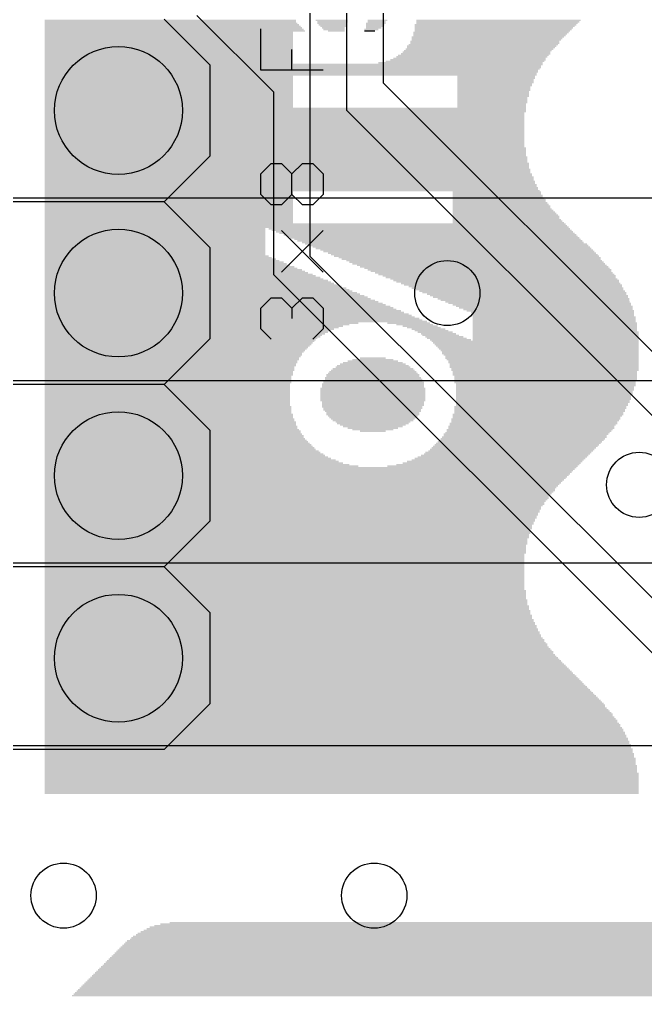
# Model space of a CAD drawing. Extents: x -40.8 to 40.8, y -42.1 to 43.9.
# Drawn here: x -32.36 to -23.66, y -13.58 to 0 of the extents above; entities that cross this region are included whole.
import ezdxf

# ---------------------------------------------------------------- set-up
doc = ezdxf.new("R2010")
doc.units = 0
for name, color, linetype in [('1', 22, 'CONTINUOUS'), ('16', 5, 'CONTINUOUS'), ('17', 82, 'CONTINUOUS'), ('18', 82, 'CONTINUOUS'), ('200', 2, 'CONTINUOUS'), ('21', 2, 'CONTINUOUS'), ('27', 253, 'CONTINUOUS')]:
    doc.layers.add(name, color=color, linetype=linetype)

# ---------------------------------------------------------------- blocks, each defined once
blk = doc.blocks.new('ROUNDP')
blk.add_circle((0, 0), 0.5)
blk = doc.blocks.new('RECT')
blk.add_solid([(-0.5, -0.5), (0.5, -0.5), (-0.5, 0.5), (0.5, 0.5)])
blk = doc.blocks.new('ROUNDV')
blk.add_circle((0, 0), 0.5)

msp = doc.modelspace()

# ---------------------------------------------------------------- linework, layer by layer
at = {"layer": '1'}
for p, q in [((-27.305, -0.889), (-27.305, 5.08)), ((-27.813, -1.27), (-27.813, 3.048)), ((-28.321, -3.302), (-28.321, 1.016)), ((-28.829, -1.016), (-29.8958, 0.0508)), ((-27.305, -0.889), (-4.29, -23.904)), ((-28.829, -3.556), (-28.829, -1.016)), ((-27.813, -1.27), (-4.679, -24.404)), ((-5.719, -25.904), (-28.321, -3.302)), ((-5.981, -26.404), (-28.829, -3.556))]:
    msp.add_line(p, q, dxfattribs=at)
at = {"layer": '16'}
for p, q in [((-21.5138, -2.4892), (-34.16, -2.4892)), ((-20.1168, -5.0292), (-34.16, -5.0292)), ((-18.5928, -7.5692), (-34.16, -7.5692)), ((-16.9418, -10.1092), (-34.16, -10.1092))]:
    msp.add_line(p, q, dxfattribs=at)
at = {"layer": '21'}
for p, q in [((-30.353, 0), (-29.718, -0.635)), ((-29.718, -0.635), (-29.718, -1.905)), ((-29.718, -1.905), (-30.353, -2.54)), ((-30.353, -2.54), (-36.703, -2.54)), ((-30.353, -2.54), (-29.718, -3.175)), ((-29.718, -3.175), (-29.718, -4.445)), ((-29.718, -4.445), (-30.353, -5.08)), ((-30.353, -5.08), (-36.703, -5.08)), ((-30.353, -5.08), (-29.718, -5.715)), ((-29.718, -5.715), (-29.718, -6.985)), ((-29.718, -6.985), (-30.353, -7.62)), ((-30.353, -7.62), (-36.703, -7.62)), ((-30.353, -7.62), (-29.718, -8.255)), ((-29.718, -8.255), (-29.718, -9.525)), ((-29.718, -9.525), (-30.353, -10.16)), ((-30.353, -10.16), (-36.703, -10.16))]:
    msp.add_line(p, q, dxfattribs=at)
at = {"layer": '27'}
for p, q in [((-29.0075, -0.7109), (-29.0075, -0.1347)), ((-28.5754, -0.7109), (-28.5754, -0.4228)), ((-28.1432, -0.7109), (-29.0075, -0.7109)), ((-29.0075, -2.1498), (-28.8635, -2.0057)), ((-28.8635, -2.0057), (-28.7194, -2.0057)), ((-28.7194, -2.0057), (-28.5754, -2.1498)), ((-28.5754, -2.1498), (-28.4313, -2.0057)), ((-28.4313, -2.0057), (-28.2873, -2.0057)), ((-28.2873, -2.0057), (-28.1432, -2.1498)), ((-29.0075, -2.4379), (-29.0075, -2.1498)), ((-28.5754, -2.4379), (-28.5754, -2.1498)), ((-28.1432, -2.1498), (-28.1432, -2.4379)), ((-28.8635, -2.582), (-29.0075, -2.4379)), ((-28.5754, -2.4379), (-28.7194, -2.582)), ((-28.4313, -2.582), (-28.5754, -2.4379)), ((-28.1432, -2.4379), (-28.2873, -2.582)), ((-28.7194, -2.582), (-28.8635, -2.582)), ((-28.2873, -2.582), (-28.4313, -2.582)), ((-28.7194, -3.5175), (-28.1432, -2.9413)), ((-28.1432, -3.5175), (-28.7194, -2.9413)), ((-29.0075, -4.0208), (-28.8635, -3.8768)), ((-28.8635, -3.8768), (-28.7194, -3.8768)), ((-28.7194, -3.8768), (-28.5754, -4.0208)), ((-28.5754, -4.0208), (-28.4313, -3.8768)), ((-28.4313, -3.8768), (-28.2873, -3.8768)), ((-28.2873, -3.8768), (-28.1432, -4.0208)), ((-29.0075, -4.3089), (-29.0075, -4.0208)), ((-28.5754, -4.0208), (-28.5754, -4.1649)), ((-28.1432, -4.0208), (-28.1432, -4.3089)), ((-28.8635, -4.453), (-29.0075, -4.3089)), ((-28.1432, -4.3089), (-28.2873, -4.453))]:
    msp.add_line(p, q, dxfattribs=at)

# ---------------------------------------------------------------- block references
at = {"layer": '17', "xscale": 1.778, "yscale": 1.778, "rotation": 270}
for p in [(-30.988, -1.27), (-30.988, -1.27), (-30.988, -3.81), (-30.988, -3.81), (-30.988, -6.35), (-30.988, -6.35), (-30.988, -8.89), (-30.988, -8.89)]:
    msp.add_blockref('ROUNDP', p, dxfattribs=at)
at = {"layer": '18', "xscale": 0.9064, "yscale": 0.9064}
for p in [(-26.416, -3.81), (-26.416, -3.81), (-23.749, -6.477), (-23.749, -6.477), (-31.75, -12.192), (-31.75, -12.192), (-27.432, -12.192), (-27.432, -12.192)]:
    msp.add_blockref('ROUNDV', p, dxfattribs=at)
at = {"layer": '200', "yscale": 0.0212}
for p, xscale in [((-30.2667, -0.0148), 3.493), ((-30.2667, -0.0359), 3.493), ((-30.2561, -0.0571), 3.5142), ((-30.2455, -0.0783), 3.5354), ((-30.235, -0.0994), 3.5565), ((-30.2244, -0.1206), 3.5777), ((-30.2138, -0.1418), 3.5989), ((-28.0227, -0.0148), 0.4446), ((-28.0121, -0.0359), 0.4234), ((-28.0227, -0.0571), 0.4022), ((-28.0121, -0.0783), 0.381), ((-28.0016, -0.0994), 0.3599), ((-28.0015, -0.1206), 0.3176), ((-27.9909, -0.1418), 0.2964), ((-27.4723, -0.1418), 0.1905), ((-27.4088, -0.0571), 0.2753), ((-27.4194, -0.0783), 0.2541), ((-27.43, -0.0994), 0.2329), ((-27.4406, -0.1206), 0.2117), ((-27.3876, -0.0148), 0.2752), ((-27.3982, -0.0359), 0.2541), ((-25.7681, -0.1206), 2.2017), ((-25.7787, -0.1418), 2.1805), ((-25.7469, -0.0783), 2.244), ((-25.7575, -0.0994), 2.2228), ((-25.7046, -0.0148), 2.2863), ((-25.7152, -0.0359), 2.2651), ((-25.7257, -0.0571), 2.244), ((-30.2032, -0.163), 3.62), ((-30.2879, -0.1841), 3.4507), ((-30.2879, -0.2053), 3.4507), ((-30.2879, -0.2265), 3.4507), ((-30.2879, -0.2476), 3.4507), ((-30.2879, -0.2688), 3.4507), ((-27.9592, -0.163), 0.2329), ((-27.4934, -0.163), 0.1482), ((-25.8528, -0.2476), 2.117), ((-25.8634, -0.2688), 2.0959), ((-25.8104, -0.1841), 2.1594), ((-25.821, -0.2053), 2.1382), ((-25.8316, -0.2265), 2.117), ((-25.7893, -0.163), 2.1593), ((-30.2879, -0.29), 3.4507), ((-30.2879, -0.3111), 3.4507), ((-30.2879, -0.3323), 3.4507), ((-30.2879, -0.3535), 3.4507), ((-30.2879, -0.3747), 3.4507), ((-30.2879, -0.3958), 3.4507), ((-30.2879, -0.417), 3.4507), ((-25.9692, -0.417), 2.0535), ((-25.9375, -0.3747), 2.0747), ((-25.9481, -0.3958), 2.0535), ((-25.9163, -0.3535), 2.0747), ((-25.8951, -0.3111), 2.0746), ((-25.8951, -0.3323), 2.0746), ((-25.874, -0.29), 2.0747), ((-30.2879, -0.4382), 3.4507), ((-30.2879, -0.4593), 3.4507), ((-30.2879, -0.4805), 3.4507), ((-30.2879, -0.5017), 3.4507), ((-30.2879, -0.5228), 3.4507), ((-30.2879, -0.544), 3.4507), ((-26.1068, -0.544), 2.117), ((-26.0751, -0.5228), 2.0959), ((-26.0539, -0.5017), 2.0958), ((-26.0221, -0.4805), 2.0746), ((-26.0115, -0.4593), 2.0535), ((-25.9904, -0.4382), 2.0535), ((-30.2879, -0.5652), 3.4507), ((-30.2879, -0.5864), 3.4507), ((-30.2879, -0.6075), 3.4507), ((-28.5519, -0.6287), 6.9226), ((-28.5625, -0.6499), 6.9014), ((-28.5625, -0.671), 6.9014), ((-26.2338, -0.6075), 2.2864), ((-26.1703, -0.5864), 2.2016), ((-26.128, -0.5652), 2.1593), ((-28.5731, -0.6922), 6.8802), ((-28.5837, -0.7134), 6.8591), ((-28.5837, -0.7345), 6.8591), ((-28.5943, -0.7557), 6.8379), ((-28.5943, -0.7769), 6.8379), ((-30.2879, -0.7981), 3.4507), ((-30.2879, -0.8192), 3.4507), ((-25.7364, -0.7981), 1.0797), ((-25.7364, -0.8192), 1.0797), ((-30.2879, -0.8404), 3.4507), ((-30.2879, -0.8616), 3.4507), ((-30.2879, -0.8827), 3.4507), ((-30.2879, -0.9039), 3.4507), ((-30.2879, -0.9251), 3.4507), ((-30.2879, -0.9462), 3.4507), ((-25.747, -0.8404), 1.0585), ((-25.747, -0.8616), 1.0585), ((-25.747, -0.8827), 1.0585), ((-25.7575, -0.9039), 1.0374), ((-25.7575, -0.9251), 1.0374), ((-25.7681, -0.9462), 1.0162), ((-30.2879, -0.9674), 3.4507), ((-30.2879, -0.9886), 3.4507), ((-30.2879, -1.0098), 3.4507), ((-30.2879, -1.0309), 3.4507), ((-30.2879, -1.0521), 3.4507), ((-30.2879, -1.0733), 3.4507), ((-30.2879, -1.0944), 3.4507), ((-25.7893, -1.0944), 0.9739), ((-25.7681, -0.9674), 1.0162), ((-25.7681, -0.9886), 1.0162), ((-25.7787, -1.0098), 0.995), ((-25.7787, -1.0309), 0.995), ((-25.7787, -1.0521), 0.995), ((-25.7787, -1.0733), 0.995), ((-30.2879, -1.1156), 3.4507), ((-30.2879, -1.1368), 3.4507), ((-30.2879, -1.158), 3.4507), ((-30.2879, -1.1791), 3.4507), ((-30.2879, -1.2003), 3.4507), ((-30.2879, -1.2215), 3.4507), ((-25.7893, -1.1156), 0.9739), ((-25.7893, -1.1368), 0.9739), ((-25.7893, -1.158), 0.9739), ((-25.7999, -1.1791), 0.9527), ((-25.7999, -1.2003), 0.9527), ((-25.7999, -1.2215), 0.9527), ((-28.6684, -1.2426), 6.6897), ((-28.6684, -1.2638), 6.6897), ((-28.6684, -1.285), 6.6897), ((-28.679, -1.3061), 6.6685), ((-28.679, -1.3273), 6.6685), ((-28.679, -1.3485), 6.6685), ((-28.679, -1.3697), 6.6685), ((-28.679, -1.3908), 6.6685), ((-28.679, -1.412), 6.6685), ((-28.679, -1.4332), 6.6685), ((-28.679, -1.4543), 6.6685), ((-28.679, -1.4755), 6.6685), ((-28.679, -1.4967), 6.6685), ((-28.679, -1.5178), 6.6685), ((-28.679, -1.539), 6.6685), ((-28.679, -1.5602), 6.6685), ((-28.679, -1.5814), 6.6685), ((-28.679, -1.6025), 6.6685), ((-28.679, -1.6237), 6.6685), ((-28.679, -1.6449), 6.6685), ((-28.679, -1.666), 6.6685), ((-28.679, -1.6872), 6.6685), ((-28.679, -1.7084), 6.6685), ((-28.679, -1.7295), 6.6685), ((-28.679, -1.7507), 6.6685), ((-28.679, -1.7719), 6.6685), ((-28.6684, -1.793), 6.6897), ((-28.6684, -1.8142), 6.6897), ((-28.6684, -1.8354), 6.6897), ((-28.6684, -1.8566), 6.6897), ((-28.6684, -1.8777), 6.6897), ((-28.6684, -1.8989), 6.6897), ((-28.6578, -1.9201), 6.7109), ((-28.6578, -1.9412), 6.7109), ((-28.6578, -1.9624), 6.7109), ((-28.6578, -1.9836), 6.7109), ((-28.6472, -2.0047), 6.732), ((-28.6472, -2.0259), 6.732), ((-28.6472, -2.0471), 6.732), ((-28.6472, -2.0683), 6.732), ((-28.6366, -2.0894), 6.7532), ((-28.6366, -2.1106), 6.7532), ((-28.6366, -2.1318), 6.7532), ((-28.626, -2.1529), 6.7744), ((-28.626, -2.1741), 6.7744), ((-28.6155, -2.1953), 6.7955), ((-28.6155, -2.2165), 6.7955), ((-28.6155, -2.2376), 6.7955), ((-28.6049, -2.2588), 6.8167), ((-28.6049, -2.28), 6.8167), ((-28.5943, -2.3011), 6.8379), ((-28.5943, -2.3223), 6.8379), ((-28.5837, -2.3435), 6.8591), ((-28.5837, -2.3646), 6.8591), ((-28.5731, -2.3858), 6.8802), ((-30.2879, -2.407), 3.4507), ((-30.2879, -2.4282), 3.4507), ((-30.2879, -2.4493), 3.4507), ((-25.7258, -2.407), 1.2279), ((-25.7258, -2.4282), 1.2279), ((-25.7152, -2.4493), 1.2491), ((-30.2879, -2.4705), 3.4507), ((-30.2879, -2.4917), 3.4507), ((-30.2879, -2.5128), 3.4507), ((-30.2879, -2.534), 3.4507), ((-30.2879, -2.5552), 3.4507), ((-30.2879, -2.5763), 3.4507), ((-25.7152, -2.4705), 1.2491), ((-25.7046, -2.4917), 1.2702), ((-25.694, -2.5128), 1.2914), ((-25.694, -2.534), 1.2914), ((-25.6834, -2.5552), 1.3126), ((-25.6729, -2.5763), 1.3337), ((-30.2879, -2.5975), 3.4507), ((-30.2879, -2.6187), 3.4507), ((-30.2879, -2.6399), 3.4507), ((-30.2879, -2.661), 3.4507), ((-30.2879, -2.6822), 3.4507), ((-30.2879, -2.7034), 3.4507), ((-30.2879, -2.7245), 3.4507), ((-25.6517, -2.6399), 1.3761), ((-25.6623, -2.5975), 1.3549), ((-25.6623, -2.6187), 1.3549), ((-25.6305, -2.6822), 1.4184), ((-25.6199, -2.7034), 1.4396), ((-25.6093, -2.7245), 1.4608), ((-25.641, -2.661), 1.3973), ((-30.2879, -2.7457), 3.4507), ((-30.2879, -2.7669), 3.4507), ((-30.2879, -2.788), 3.4507), ((-30.2879, -2.8092), 3.4507), ((-30.2879, -2.8304), 3.4507), ((-28.3932, -2.8515), 7.2401), ((-25.5988, -2.7457), 1.4819), ((-25.5988, -2.7669), 1.4819), ((-25.5882, -2.788), 1.5031), ((-25.5776, -2.8092), 1.5243), ((-25.567, -2.8304), 1.5454), ((-28.3826, -2.8727), 7.2613), ((-28.372, -2.8939), 7.2825), ((-30.4784, -2.9151), 3.0696), ((-30.4784, -2.9362), 3.0696), ((-30.4784, -2.9574), 3.0696), ((-30.4784, -2.9786), 3.0696), ((-26.8054, -2.9151), 4.1916), ((-26.7736, -2.9362), 4.1705), ((-26.7313, -2.9574), 4.1282), ((-26.6996, -2.9786), 4.1069), ((-30.4784, -2.9997), 3.0696), ((-30.4784, -3.0209), 3.0696), ((-30.4784, -3.0421), 3.0696), ((-30.4784, -3.0632), 3.0696), ((-30.4784, -3.0844), 3.0696), ((-30.4784, -3.1056), 3.0696), ((-30.4784, -3.1268), 3.0696), ((-26.6572, -2.9997), 4.0646), ((-26.6255, -3.0209), 4.0435), ((-26.5938, -3.0421), 4.0223), ((-26.5514, -3.0632), 3.9799), ((-26.5196, -3.0844), 3.9588), ((-26.4773, -3.1056), 3.9165), ((-26.435, -3.1268), 3.9165), ((-30.4784, -3.1479), 3.0696), ((-30.4784, -3.1691), 3.0696), ((-30.4784, -3.1903), 3.0696), ((-30.4784, -3.2114), 3.0696), ((-30.4784, -3.2326), 3.0696), ((-30.4784, -3.2538), 3.0696), ((-26.4032, -3.1479), 3.8953), ((-26.3609, -3.1691), 3.8529), ((-26.3291, -3.1903), 3.8318), ((-26.2868, -3.2114), 3.7895), ((-26.255, -3.2326), 3.7682), ((-26.2127, -3.2538), 3.7259), ((-30.4784, -3.2749), 3.0696), ((-30.4572, -3.2961), 3.112), ((-30.4361, -3.3173), 3.1543), ((-30.4043, -3.3385), 3.2178), ((-30.3831, -3.3596), 3.2602), ((-30.3514, -3.3808), 3.3237), ((-30.3302, -3.402), 3.366), ((-26.1809, -3.2749), 3.7048), ((-26.1491, -3.2961), 3.6836), ((-26.1068, -3.3173), 3.6412), ((-26.0857, -3.3385), 3.5989), ((-26.0433, -3.3596), 3.5566), ((-26.0115, -3.3808), 3.5354), ((-25.9798, -3.402), 3.5142), ((-30.3091, -3.4231), 3.4083), ((-30.2773, -3.4443), 3.4719), ((-30.2561, -3.4655), 3.5142), ((-30.2244, -3.4866), 3.5777), ((-30.2032, -3.5078), 3.62), ((-30.182, -3.529), 3.6624), ((-25.9375, -3.4231), 3.4719), ((-25.9057, -3.4443), 3.4507), ((-25.8634, -3.4655), 3.4083), ((-25.8316, -3.4866), 3.3872), ((-25.8104, -3.5078), 3.3448), ((-25.7681, -3.529), 3.3025), ((-30.1502, -3.5502), 3.7259), ((-30.1291, -3.5713), 3.7682), ((-30.0974, -3.5925), 3.8317), ((-30.0762, -3.6137), 3.8741), ((-30.0444, -3.6348), 3.9376), ((-30.0233, -3.656), 3.9799), ((-25.7363, -3.5502), 3.2814), ((-25.694, -3.5713), 3.239), ((-25.6728, -3.5925), 3.1966), ((-25.6304, -3.6137), 3.1543), ((-25.5987, -3.6348), 3.1332), ((-25.5776, -3.656), 3.0909), ((-30.0021, -3.6772), 4.0223), ((-29.9703, -3.6983), 4.0858), ((-29.9492, -3.7195), 4.1281), ((-29.9174, -3.7407), 4.1916), ((-29.8962, -3.7619), 4.234), ((-29.8751, -3.783), 4.2763), ((-29.8433, -3.8042), 4.3398), ((-25.5352, -3.6772), 3.0484), ((-25.5035, -3.6983), 3.0273), ((-25.4717, -3.7195), 2.9638), ((-25.4399, -3.7407), 2.9427), ((-25.4188, -3.7619), 2.9003), ((-25.3765, -3.783), 2.8579), ((-25.3447, -3.8042), 2.8368), ((-29.8221, -3.8254), 4.3822), ((-29.7904, -3.8465), 4.4457), ((-29.7692, -3.8677), 4.488), ((-29.748, -3.8889), 4.5304), ((-29.7163, -3.91), 4.5939), ((-29.6951, -3.9312), 4.6362), ((-25.313, -3.8254), 2.7733), ((-25.2812, -3.8465), 2.7521), ((-25.26, -3.8677), 2.7098), ((-25.2177, -3.8889), 2.6675), ((-25.1965, -3.91), 2.6251), ((-25.1647, -3.9312), 2.5616), ((-29.6634, -3.9524), 4.6997), ((-29.6422, -3.9736), 4.7421), ((-29.6104, -3.9947), 4.8056), ((-29.5892, -4.0159), 4.8479), ((-29.5681, -4.0371), 4.8902), ((-29.5363, -4.0582), 4.9538), ((-29.5152, -4.0794), 4.9961), ((-25.133, -3.9524), 2.5404), ((-25.1013, -3.9736), 2.4769), ((-25.0694, -3.9947), 2.4557), ((-25.0483, -4.0159), 2.4134), ((-25.0166, -4.0371), 2.3499), ((-24.9848, -4.0582), 2.3287), ((-24.953, -4.0794), 2.2652), ((-29.4834, -4.1006), 5.0596), ((-29.4623, -4.1217), 5.1019), ((-29.4411, -4.1429), 5.1443), ((-29.4093, -4.1641), 5.2078), ((-29.3882, -4.1853), 5.2501), ((-29.3564, -4.2064), 5.3136), ((-24.9425, -4.1006), 2.2441), ((-24.9425, -4.1217), 2.2441), ((-24.9319, -4.1429), 2.2652), ((-24.9319, -4.1641), 2.2652), ((-24.9319, -4.1853), 2.2652), ((-24.9319, -4.2064), 2.2652), ((-29.8327, -4.2276), 4.361), ((-29.8962, -4.2488), 4.234), ((-29.9386, -4.2699), 4.1493), ((-29.9703, -4.2911), 4.0858), ((-30.0021, -4.3123), 4.0223), ((-30.0233, -4.3334), 3.9799), ((-30.0444, -4.3546), 3.9376), ((-26.9536, -4.2276), 0.5928), ((-26.869, -4.2488), 0.5081), ((-26.7949, -4.2699), 0.4869), ((-26.7419, -4.2911), 0.4658), ((-26.6784, -4.3123), 0.4658), ((-26.6361, -4.3334), 0.4657), ((-26.5831, -4.3546), 0.4869), ((-24.9213, -4.2276), 2.2864), ((-24.9213, -4.2488), 2.2864), ((-24.9213, -4.2699), 2.2864), ((-24.9213, -4.2911), 2.2864), ((-24.9213, -4.3123), 2.2864), ((-24.9213, -4.3334), 2.2864), ((-24.9107, -4.3546), 2.3076), ((-30.0656, -4.3758), 3.8953), ((-30.0868, -4.397), 3.8529), ((-30.0974, -4.4181), 3.8317), ((-30.1185, -4.4393), 3.7894), ((-30.1291, -4.4605), 3.7682), ((-30.1397, -4.4816), 3.7471), ((-26.5408, -4.3758), 0.4869), ((-26.5091, -4.397), 0.5081), ((-26.4561, -4.4181), 0.5292), ((-26.4244, -4.4393), 0.5505), ((-26.3714, -4.4605), 0.5716), ((-25.1965, -4.4816), 2.8791), ((-24.9107, -4.3758), 2.3076), ((-24.9107, -4.397), 2.3076), ((-24.9107, -4.4181), 2.3076), ((-24.9107, -4.4393), 2.3076), ((-24.9107, -4.4605), 2.3076), ((-30.1502, -4.5028), 3.7259), ((-30.1714, -4.5452), 3.6836), ((-30.182, -4.5663), 3.6624), ((-30.1926, -4.5875), 3.6412), ((-30.2032, -4.6087), 3.62), ((-30.1608, -4.524), 3.7047), ((-25.1859, -4.5028), 2.858), ((-25.1753, -4.524), 2.8368), ((-25.1647, -4.5452), 2.8156), ((-25.1542, -4.5663), 2.7945), ((-25.1436, -4.5875), 2.7733), ((-25.133, -4.6087), 2.7521), ((-30.2138, -4.6298), 3.5989), ((-30.2244, -4.651), 3.5777), ((-30.2244, -4.6722), 3.5777), ((-30.235, -4.6933), 3.5565), ((-30.2455, -4.7145), 3.5354), ((-30.2455, -4.7357), 3.5354), ((-30.2561, -4.7569), 3.5142), ((-27.4511, -4.7569), 0.6986), ((-27.4511, -4.7357), 0.5716), ((-27.4511, -4.7145), 0.3599), ((-25.1224, -4.6298), 2.731), ((-25.1224, -4.651), 2.731), ((-25.1118, -4.6722), 2.7098), ((-25.1012, -4.6933), 2.6886), ((-25.1012, -4.7145), 2.6886), ((-25.0906, -4.7357), 2.6674), ((-25.08, -4.7569), 2.6463), ((-30.2561, -4.778), 3.5142), ((-30.2667, -4.7992), 3.493), ((-30.2667, -4.8204), 3.493), ((-30.2773, -4.8415), 3.4719), ((-30.2773, -4.8627), 3.4719), ((-30.2773, -4.8839), 3.4719), ((-27.4511, -4.8839), 1.1644), ((-27.4511, -4.8627), 1.122), ((-27.4511, -4.8415), 1.0374), ((-27.4511, -4.8204), 0.995), ((-27.4511, -4.7992), 0.9103), ((-27.4511, -4.778), 0.8256), ((-25.08, -4.778), 2.6463), ((-25.0694, -4.7992), 2.6251), ((-25.0694, -4.8204), 2.6251), ((-25.0694, -4.8415), 2.6251), ((-25.0588, -4.8627), 2.6039), ((-25.0588, -4.8839), 2.6039), ((-30.2879, -4.905), 3.4507), ((-30.2879, -4.9262), 3.4507), ((-30.2879, -4.9474), 3.4507), ((-30.2985, -4.9686), 3.4295), ((-30.2985, -4.9897), 3.4295), ((-30.2985, -5.0109), 3.4295), ((-30.2985, -5.0321), 3.4295), ((-27.4511, -5.0321), 1.376), ((-27.4511, -4.9897), 1.3337), ((-27.4405, -5.0109), 1.3548), ((-27.4511, -4.9474), 1.2914), ((-27.4511, -4.9686), 1.2914), ((-27.4511, -4.9262), 1.249), ((-27.4511, -4.905), 1.2067), ((-25.0589, -4.905), 2.5616), ((-25.0589, -4.9262), 2.5616), ((-25.0589, -4.9474), 2.5616), ((-25.0483, -4.9686), 2.5404), ((-25.0483, -4.9897), 2.5404), ((-25.0483, -5.0109), 2.5404), ((-25.0589, -5.0321), 2.5192), ((-30.2985, -5.0532), 3.4295), ((-30.3091, -5.0744), 3.4083), ((-30.3091, -5.0956), 3.4083), ((-30.3091, -5.1167), 3.4083), ((-30.3091, -5.1379), 3.4083), ((-30.3091, -5.1591), 3.4083), ((-27.4511, -5.1379), 1.4608), ((-27.4511, -5.1591), 1.4608), ((-27.4511, -5.0744), 1.4184), ((-27.4511, -5.0956), 1.4184), ((-27.4511, -5.1167), 1.4184), ((-27.4405, -5.0532), 1.3972), ((-25.0589, -5.0532), 2.5192), ((-25.0483, -5.0744), 2.498), ((-25.0483, -5.0956), 2.498), ((-25.0588, -5.1167), 2.4769), ((-25.0588, -5.1379), 2.4769), ((-25.0588, -5.1591), 2.4769), ((-30.3091, -5.1802), 3.4083), ((-30.3091, -5.2014), 3.4083), ((-30.3091, -5.2226), 3.4083), ((-30.3091, -5.2438), 3.4083), ((-30.3091, -5.2649), 3.4083), ((-30.3091, -5.2861), 3.4083), ((-27.4511, -5.1802), 1.4608), ((-27.4511, -5.2014), 1.4608), ((-27.4511, -5.2226), 1.4608), ((-27.4511, -5.2438), 1.4608), ((-27.4511, -5.2649), 1.4608), ((-27.4511, -5.2861), 1.4608), ((-25.0694, -5.1802), 2.4557), ((-25.0694, -5.2014), 2.4557), ((-25.0694, -5.2226), 2.4557), ((-25.08, -5.2438), 2.4345), ((-25.08, -5.2649), 2.4345), ((-25.08, -5.2861), 2.4345), ((-30.3091, -5.3073), 3.4083), ((-30.3091, -5.3284), 3.4083), ((-30.3091, -5.3496), 3.4083), ((-30.3091, -5.3708), 3.4083), ((-30.2985, -5.3919), 3.4295), ((-30.2985, -5.4131), 3.4295), ((-30.2985, -5.4343), 3.4295), ((-27.4511, -5.3073), 1.4608), ((-27.4511, -5.3284), 1.4184), ((-27.4511, -5.3496), 1.4184), ((-27.4511, -5.3708), 1.4184), ((-27.4617, -5.3919), 1.3972), ((-27.4617, -5.4343), 1.3549), ((-27.4511, -5.4131), 1.376), ((-25.1224, -5.3919), 2.3922), ((-25.1224, -5.4131), 2.3922), ((-25.133, -5.4343), 2.371), ((-25.0906, -5.3073), 2.4134), ((-25.0906, -5.3284), 2.4134), ((-25.1012, -5.3496), 2.3922), ((-25.1012, -5.3708), 2.3922), ((-30.2985, -5.4555), 3.4295), ((-30.2985, -5.4766), 3.4295), ((-30.2879, -5.4978), 3.4507), ((-30.2879, -5.519), 3.4507), ((-30.2879, -5.5401), 3.4507), ((-30.2773, -5.5613), 3.4719), ((-27.4511, -5.4555), 1.3337), ((-27.4511, -5.4766), 1.2914), ((-27.4511, -5.4978), 1.2914), ((-27.4511, -5.519), 1.249), ((-27.4511, -5.5401), 1.2067), ((-27.4511, -5.5613), 1.1644), ((-25.1859, -5.5613), 2.3498), ((-25.1542, -5.4978), 2.3711), ((-25.1648, -5.519), 2.3499), ((-25.1754, -5.5401), 2.3287), ((-25.133, -5.4555), 2.371), ((-25.1436, -5.4766), 2.3499), ((-30.2773, -5.5825), 3.4719), ((-30.2667, -5.6037), 3.493), ((-30.2667, -5.6248), 3.493), ((-30.2667, -5.646), 3.493), ((-30.2561, -5.6672), 3.5142), ((-30.2561, -5.6883), 3.5142), ((-30.2455, -5.7095), 3.5354), ((-27.4511, -5.5825), 1.122), ((-27.4511, -5.6037), 1.0374), ((-27.4511, -5.6248), 0.995), ((-27.4511, -5.646), 0.9103), ((-27.4511, -5.6672), 0.8256), ((-27.4511, -5.6883), 0.6986), ((-27.4511, -5.7095), 0.5716), ((-25.2706, -5.7095), 2.3075), ((-25.2494, -5.6672), 2.3076), ((-25.2494, -5.6883), 2.3076), ((-25.2177, -5.6248), 2.3287), ((-25.2283, -5.646), 2.3075), ((-25.1965, -5.5825), 2.3287), ((-25.2071, -5.6037), 2.3075), ((-30.235, -5.7307), 3.5565), ((-30.235, -5.7518), 3.5565), ((-30.2244, -5.773), 3.5777), ((-30.2138, -5.7942), 3.5989), ((-30.2138, -5.8154), 3.5989), ((-30.2032, -5.8365), 3.62), ((-27.4511, -5.7307), 0.3599), ((-25.3659, -5.8365), 2.2863), ((-25.3447, -5.8154), 2.2864), ((-25.3235, -5.773), 2.2864), ((-25.3341, -5.7942), 2.2652), ((-25.3024, -5.7518), 2.2863), ((-25.2812, -5.7307), 2.2863), ((-30.1926, -5.8577), 3.6412), ((-30.182, -5.8789), 3.6624), ((-30.1714, -5.9), 3.6836), ((-30.1502, -5.9424), 3.7259), ((-30.1397, -5.9635), 3.7471), ((-30.1608, -5.9212), 3.7047), ((-25.4929, -5.9635), 2.2863), ((-25.4717, -5.9424), 2.2864), ((-25.4505, -5.9212), 2.2864), ((-25.4293, -5.9), 2.2863), ((-25.4082, -5.8789), 2.2864), ((-25.387, -5.8577), 2.2864), ((-30.1291, -5.9847), 3.7682), ((-30.1079, -6.0059), 3.8106), ((-30.0974, -6.0271), 3.8317), ((-30.0762, -6.0482), 3.8741), ((-30.0656, -6.0694), 3.8953), ((-30.0444, -6.0906), 3.9376), ((-30.0233, -6.1117), 3.9799), ((-25.6834, -6.1117), 2.371), ((-25.6517, -6.0906), 2.3499), ((-25.6198, -6.0694), 2.3287), ((-25.5882, -6.0482), 2.3075), ((-25.567, -6.0271), 2.3075), ((-25.5352, -6.0059), 2.2864), ((-25.5141, -5.9847), 2.2863), ((-29.9915, -6.1329), 4.0434), ((-29.9703, -6.1541), 4.0858), ((-29.9386, -6.1752), 4.1493), ((-29.8962, -6.1964), 4.234), ((-29.8327, -6.2176), 4.361), ((-28.3191, -6.2387), 7.3883), ((-25.9269, -6.2176), 2.6463), ((-25.8528, -6.1964), 2.5404), ((-25.7999, -6.1752), 2.4769), ((-25.7575, -6.1541), 2.4346), ((-25.7152, -6.1329), 2.3923), ((-28.3297, -6.2599), 7.3671), ((-28.3402, -6.2811), 7.346), ((-28.3508, -6.3023), 7.3248), ((-28.3614, -6.3234), 7.3036), ((-28.372, -6.3446), 7.2825), ((-28.3826, -6.3658), 7.2613), ((-28.3932, -6.3869), 7.2401), ((-28.4038, -6.4081), 7.2189), ((-28.4143, -6.4293), 7.1978), ((-28.4249, -6.4504), 7.1766), ((-28.4355, -6.4716), 7.1554), ((-28.446, -6.4928), 7.1343), ((-28.4566, -6.514), 7.1131), ((-28.4778, -6.5775), 7.0708), ((-28.4884, -6.5986), 7.0496), ((-28.499, -6.6198), 7.0284), ((-28.5096, -6.641), 7.0072), ((-28.5096, -6.6621), 7.0072), ((-28.4672, -6.5351), 7.0919), ((-28.4672, -6.5563), 7.0919), ((-28.5202, -6.6833), 6.9861), ((-28.5308, -6.7045), 6.9649), ((-28.5414, -6.7257), 6.9437), ((-28.5414, -6.7468), 6.9437), ((-28.5519, -6.768), 6.9226), ((-28.5625, -6.7892), 6.9014), ((-28.5625, -6.8103), 6.9014), ((-28.5731, -6.8315), 6.8802), ((-28.5731, -6.8527), 6.8802), ((-28.5837, -6.8738), 6.8591), ((-28.5837, -6.895), 6.8591), ((-28.5943, -6.9162), 6.8379), ((-28.5943, -6.9374), 6.8379), ((-28.6049, -6.9585), 6.8167), ((-28.6049, -6.9797), 6.8167), ((-28.6155, -7.0009), 6.7955), ((-28.6155, -7.022), 6.7955), ((-28.626, -7.0432), 6.7744), ((-28.626, -7.0644), 6.7744), ((-28.626, -7.0855), 6.7744), ((-28.6366, -7.1067), 6.7532), ((-28.6366, -7.1279), 6.7532), ((-28.6366, -7.1491), 6.7532), ((-28.6472, -7.1702), 6.732), ((-28.6472, -7.1914), 6.732), ((-28.6472, -7.2126), 6.732), ((-28.6578, -7.2337), 6.7109), ((-28.6578, -7.2549), 6.7109), ((-28.6578, -7.2761), 6.7109), ((-28.6578, -7.2972), 6.7109), ((-28.6684, -7.3184), 6.6897), ((-28.6684, -7.3396), 6.6897), ((-28.6684, -7.3608), 6.6897), ((-28.6684, -7.3819), 6.6897), ((-28.6684, -7.4031), 6.6897), ((-28.6684, -7.4243), 6.6897), ((-28.679, -7.4454), 6.6685), ((-28.679, -7.4666), 6.6685), ((-28.679, -7.4878), 6.6685), ((-28.679, -7.5089), 6.6685), ((-28.679, -7.5301), 6.6685), ((-28.679, -7.5513), 6.6685), ((-28.679, -7.5725), 6.6685), ((-28.679, -7.5936), 6.6685), ((-28.679, -7.6148), 6.6685), ((-28.679, -7.636), 6.6685), ((-28.679, -7.6571), 6.6685), ((-28.679, -7.6783), 6.6685), ((-28.679, -7.6995), 6.6685), ((-28.679, -7.7206), 6.6685), ((-28.679, -7.7418), 6.6685), ((-28.679, -7.763), 6.6685), ((-28.679, -7.7842), 6.6685), ((-28.679, -7.8053), 6.6685), ((-28.679, -7.8265), 6.6685), ((-28.679, -7.8477), 6.6685), ((-28.679, -7.8688), 6.6685), ((-28.679, -7.89), 6.6685), ((-28.679, -7.9112), 6.6685), ((-28.679, -7.9324), 6.6685), ((-28.6684, -7.9535), 6.6897), ((-28.6684, -7.9747), 6.6897), ((-28.6684, -7.9959), 6.6897), ((-28.6684, -8.017), 6.6897), ((-28.6684, -8.0382), 6.6897), ((-28.6684, -8.0594), 6.6897), ((-28.6578, -8.0805), 6.7109), ((-28.6578, -8.1017), 6.7109), ((-28.6578, -8.1229), 6.7109), ((-28.6578, -8.1441), 6.7109), ((-28.6472, -8.1652), 6.732), ((-28.6472, -8.1864), 6.732), ((-28.6472, -8.2076), 6.732), ((-28.6366, -8.2287), 6.7532), ((-28.6366, -8.2499), 6.7532), ((-28.6366, -8.2711), 6.7532), ((-28.626, -8.2922), 6.7744), ((-28.626, -8.3134), 6.7744), ((-28.626, -8.3346), 6.7744), ((-28.6155, -8.3558), 6.7955), ((-28.6155, -8.3769), 6.7955), ((-28.6049, -8.3981), 6.8167), ((-28.6049, -8.4193), 6.8167), ((-28.5943, -8.4404), 6.8379), ((-28.5943, -8.4616), 6.8379), ((-28.5837, -8.4828), 6.8591), ((-28.5837, -8.5039), 6.8591), ((-28.5731, -8.5251), 6.8802), ((-28.5731, -8.5463), 6.8802), ((-28.5625, -8.5675), 6.9014), ((-28.5625, -8.5886), 6.9014), ((-28.5519, -8.6098), 6.9226), ((-28.5414, -8.631), 6.9437), ((-28.5414, -8.6521), 6.9437), ((-28.5308, -8.6733), 6.9649), ((-28.5202, -8.6945), 6.9861), ((-28.5202, -8.7156), 6.9861), ((-28.5096, -8.7368), 7.0072), ((-28.499, -8.758), 7.0284), ((-28.4884, -8.7791), 7.0496), ((-28.4778, -8.8003), 7.0708), ((-28.4778, -8.8215), 7.0708), ((-28.4566, -8.8638), 7.1131), ((-28.446, -8.885), 7.1343), ((-28.4355, -8.9062), 7.1554), ((-28.4249, -8.9273), 7.1766), ((-28.4143, -8.9485), 7.1978), ((-28.4038, -8.9697), 7.2189), ((-28.4672, -8.8427), 7.0919), ((-28.3932, -8.9908), 7.2401), ((-28.3826, -9.012), 7.2613), ((-28.372, -9.0332), 7.2825), ((-28.3614, -9.0544), 7.3036), ((-28.3508, -9.0755), 7.3248), ((-28.3402, -9.0967), 7.346), ((-28.3297, -9.1179), 7.3671), ((-28.3191, -9.139), 7.3883), ((-28.3085, -9.1602), 7.4095), ((-28.2979, -9.1814), 7.4306), ((-28.2873, -9.2025), 7.4518), ((-28.2767, -9.2237), 7.473), ((-28.2661, -9.2449), 7.4942), ((-28.2556, -9.2661), 7.5153), ((-28.245, -9.2872), 7.5365), ((-28.2344, -9.3084), 7.5577), ((-28.2238, -9.3296), 7.5788), ((-28.2132, -9.3507), 7.6), ((-28.2026, -9.3719), 7.6212), ((-28.1921, -9.3931), 7.6423), ((-28.1815, -9.4142), 7.6635), ((-28.1709, -9.4354), 7.6847), ((-28.1603, -9.4566), 7.7059), ((-28.1497, -9.4778), 7.727), ((-28.1391, -9.4989), 7.7482), ((-28.1285, -9.5201), 7.7694), ((-28.118, -9.5413), 7.7905), ((-28.118, -9.5624), 7.7905), ((-28.1074, -9.5836), 7.8117), ((-28.0968, -9.6048), 7.8329), ((-28.0862, -9.6259), 7.854), ((-28.0756, -9.6471), 7.8752), ((-28.065, -9.6683), 7.8964), ((-28.065, -9.6895), 7.8964), ((-28.0544, -9.7106), 7.9176), ((-28.0439, -9.7318), 7.9387), ((-28.0333, -9.753), 7.9599), ((-28.0333, -9.7741), 7.9599), ((-28.0227, -9.7953), 7.9811), ((-28.0121, -9.8165), 8.0022), ((-28.0121, -9.8376), 8.0022), ((-28.0015, -9.8588), 8.0234), ((-27.9909, -9.88), 8.0446), ((-27.9909, -9.9012), 8.0446), ((-27.9804, -9.9223), 8.0657), ((-27.9804, -9.9435), 8.0657), ((-27.9698, -9.9647), 8.0869), ((-27.9698, -9.9858), 8.0869), ((-27.9592, -10.007), 8.1081), ((-27.9592, -10.0282), 8.1081), ((-27.9486, -10.0493), 8.1293), ((-27.9486, -10.0705), 8.1293), ((-27.938, -10.0917), 8.1504), ((-27.938, -10.1129), 8.1504), ((-27.938, -10.134), 8.1504), ((-27.9274, -10.1552), 8.1716), ((-27.9274, -10.1764), 8.1716), ((-27.9274, -10.1975), 8.1716), ((-27.9168, -10.2187), 8.1928), ((-27.9168, -10.2399), 8.1928), ((-27.9168, -10.261), 8.1928), ((-27.9063, -10.2822), 8.2139), ((-27.9063, -10.3034), 8.2139), ((-27.9063, -10.3246), 8.2139), ((-27.9063, -10.3457), 8.2139), ((-27.9063, -10.3669), 8.2139), ((-27.8956, -10.3881), 8.2351), ((-27.8956, -10.4092), 8.2351), ((-27.8956, -10.4304), 8.2351), ((-27.8956, -10.4516), 8.2351), ((-27.8956, -10.4727), 8.2351), ((-27.885, -10.4939), 8.2563), ((-27.885, -10.5151), 8.2563), ((-27.885, -10.5363), 8.2563), ((-27.885, -10.5574), 8.2563), ((-27.885, -10.5786), 8.2563), ((-27.885, -10.5998), 8.2563), ((-27.885, -10.6209), 8.2563), ((-27.885, -10.6421), 8.2563), ((-27.885, -10.6633), 8.2563), ((-27.885, -10.6844), 8.2563), ((-27.885, -10.7056), 8.2563), ((-27.885, -10.7268), 8.2563), ((-27.885, -10.748), 8.2563), ((-27.885, -10.7691), 8.2563), ((-21.7352, -12.6321), 17.6346), ((-21.7352, -12.6109), 17.5076), ((-21.7352, -12.5897), 17.3382), ((-21.7352, -12.5686), 17.0842), ((-21.7352, -12.7591), 18.1004), ((-21.7352, -12.7379), 18.0156), ((-21.7352, -12.7168), 17.9734), ((-21.7352, -12.6956), 17.8886), ((-21.7352, -12.6744), 17.804), ((-21.7352, -12.6533), 17.7193), ((-21.7458, -12.9073), 18.4179), ((-21.7352, -12.8861), 18.3968), ((-21.7352, -12.865), 18.3544), ((-21.7352, -12.8438), 18.312), ((-21.7352, -12.8226), 18.2697), ((-21.7352, -12.8014), 18.185), ((-21.7352, -12.7803), 18.1427), ((-21.7564, -13.0343), 18.6507), ((-21.7564, -13.0132), 18.6085), ((-21.7458, -12.992), 18.5873), ((-21.7458, -12.9708), 18.5449), ((-21.7458, -12.9496), 18.5026), ((-21.7458, -12.9285), 18.4602), ((-21.7882, -13.1613), 18.8413), ((-21.7776, -13.1402), 18.8201), ((-21.7775, -13.119), 18.7778), ((-21.767, -13.0978), 18.7567), ((-21.767, -13.0767), 18.7143), ((-21.7564, -13.0555), 18.6931), ((-21.8305, -13.3095), 19.053), ((-21.8305, -13.2884), 19.0107), ((-21.8199, -13.2672), 18.9895), ((-21.8093, -13.246), 18.9683), ((-21.8093, -13.2248), 18.926), ((-21.7987, -13.2037), 18.9048), ((-21.7881, -13.1825), 18.8836), ((-21.8834, -13.4365), 19.2012), ((-21.8728, -13.4154), 19.18), ((-21.8728, -13.3942), 19.1376), ((-21.8622, -13.373), 19.1165), ((-21.8516, -13.3519), 19.0953), ((-21.8411, -13.3307), 19.0741), ((-21.9575, -13.5847), 19.3494), ((-21.9469, -13.5636), 19.3282), ((-21.9363, -13.5424), 19.307), ((-21.9258, -13.5212), 19.2859), ((-21.9152, -13.5001), 19.2647), ((-21.9046, -13.4789), 19.2435), ((-21.894, -13.4577), 19.2223)]:
    msp.add_blockref('RECT', p, dxfattribs=dict(at, xscale=xscale))

doc.saveas('drawing.dxf')
